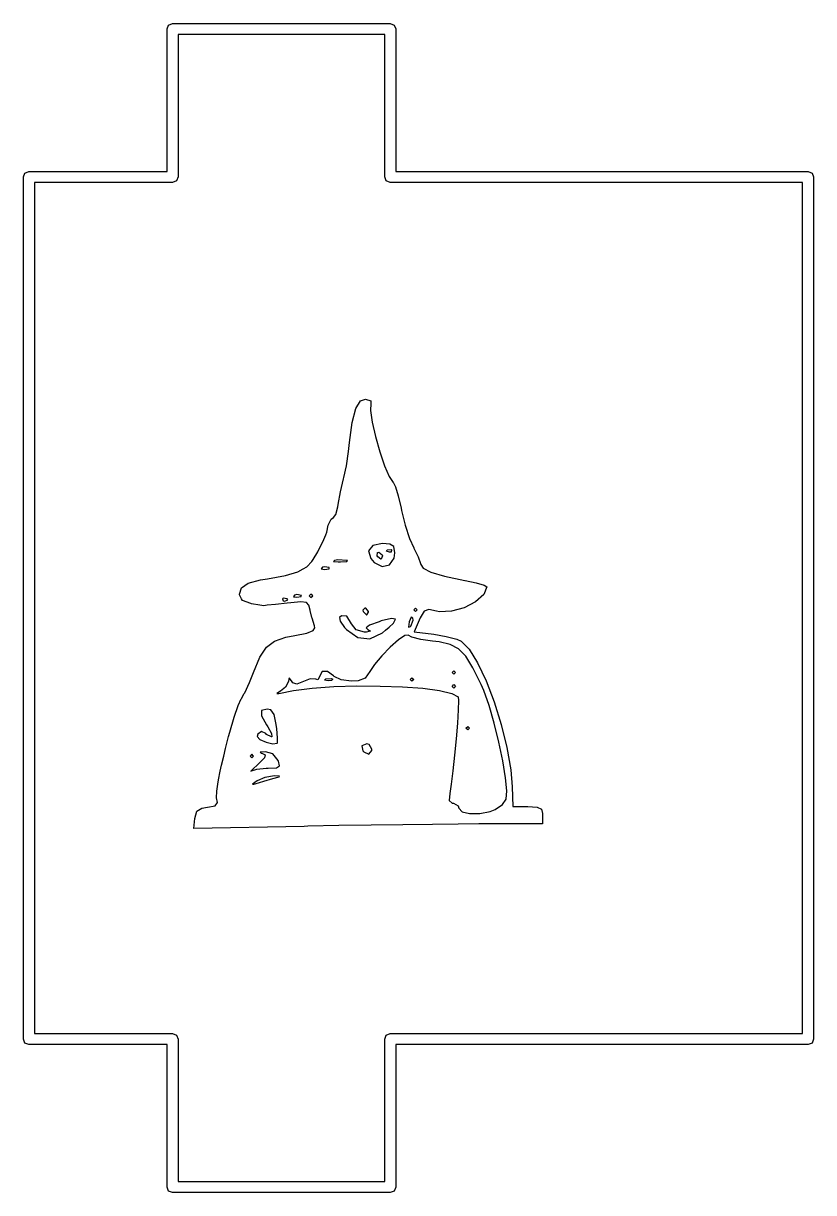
# Model space of a CAD drawing. Extents: x 85 to 117, y -106.7 to -93.3.
# Drawn here: x 85.04 to 94.11, y -106.71 to -93.29 of the extents above; entities that cross this region are included whole.
import ezdxf

# ---------------------------------------------------------------- set-up
doc = ezdxf.new("R2010")
doc.units = 0
doc.layers.add('BLACK', color=7, linetype='CONTINUOUS')

msp = doc.modelspace()

# ---------------------------------------------------------------- linework, layer by layer
at = {"layer": 'BLACK', "linetype": 'CONTINUOUS'}
for p, q in [((86.6865, -93.35), (86.7051, -93.3051)), ((86.7051, -93.3051), (86.75, -93.2865)), ((86.75, -93.2865), (89.25, -93.2865)), ((89.25, -93.2865), (89.2949, -93.3051)), ((89.2949, -93.3051), (89.3135, -93.35)), ((86.6865, -94.9865), (86.6865, -93.35)), ((89.1865, -93.4135), (86.8135, -93.4135)), ((86.8135, -93.4135), (86.8135, -95.05)), ((89.1865, -95.05), (89.1865, -93.4135)), ((89.3135, -93.35), (89.3135, -94.9865)), ((85.0365, -95.05), (85.0551, -95.0051)), ((85.0365, -104.95), (85.0365, -95.05)), ((85.0551, -95.0051), (85.1, -94.9865)), ((85.1, -94.9865), (86.6865, -94.9865)), ((86.8135, -95.05), (86.7949, -95.0949)), ((89.2051, -95.0949), (89.1865, -95.05)), ((89.3135, -94.9865), (94.05, -94.9865)), ((94.05, -94.9865), (94.0949, -95.0051)), ((94.0949, -95.0051), (94.1135, -95.05)), ((94.1135, -95.05), (94.1135, -104.95)), ((86.75, -95.1135), (85.1635, -95.1135)), ((85.1635, -95.1135), (85.1635, -104.886)), ((86.7949, -95.0949), (86.75, -95.1135)), ((89.25, -95.1135), (89.2051, -95.0949)), ((93.9865, -95.1135), (89.25, -95.1135)), ((93.9865, -104.886), (93.9865, -95.1135)), ((88.9085, -97.6227), (88.9674, -97.6)), ((88.9674, -97.6), (89.0264, -97.6193)), ((88.8125, -97.8678), (88.8536, -97.7102)), ((88.8536, -97.7102), (88.9085, -97.6227)), ((89.0291, -97.6506), (89.0242, -97.7332)), ((89.0242, -97.7332), (89.0434, -97.8677)), ((89.0264, -97.6193), (89.0291, -97.6506)), ((88.7836, -98.1), (88.8125, -97.8678)), ((89.0434, -97.8677), (89.0805, -98.0322)), ((88.7726, -98.201), (88.7836, -98.1)), ((89.0805, -98.0322), (89.1294, -98.2054)), ((88.7467, -98.3673), (88.7726, -98.201)), ((89.1294, -98.2054), (89.184, -98.3655)), ((88.7173, -98.5), (88.7467, -98.3673)), ((89.184, -98.3655), (89.2381, -98.4909)), ((88.6773, -98.6666), (88.7131, -98.5154)), ((88.7131, -98.5154), (88.7173, -98.5)), ((89.2381, -98.4909), (89.2857, -98.5601)), ((88.6517, -98.81), (88.6773, -98.6666)), ((89.2857, -98.5601), (89.2877, -98.5616)), ((89.2877, -98.5616), (89.3097, -98.6086)), ((89.3097, -98.6086), (89.3407, -98.7132)), ((88.6475, -98.8372), (88.6517, -98.81)), ((89.3407, -98.7132), (89.3745, -98.8544)), ((88.5985, -98.96), (88.6245, -98.9247)), ((88.6245, -98.9247), (88.6475, -98.8372)), ((89.3745, -98.8544), (89.3801, -98.8806)), ((89.3801, -98.8806), (89.422, -99.0471)), ((88.5208, -99.1302), (88.5362, -99.0496)), ((88.5362, -99.0496), (88.5702, -98.981)), ((88.5702, -98.981), (88.5985, -98.96)), ((89.422, -99.0471), (89.4722, -99.2009)), ((88.4756, -99.2413), (88.5125, -99.1578)), ((88.5125, -99.1578), (88.5208, -99.1302)), ((89.4722, -99.2009), (89.5202, -99.3093)), ((88.3659, -99.4447), (88.4193, -99.3541)), ((88.4193, -99.3541), (88.4237, -99.3452)), ((88.4237, -99.3452), (88.4756, -99.2413)), ((89.049, -99.2836), (89.0024, -99.3452)), ((89.0024, -99.3452), (89.0269, -99.4308)), ((89.1605, -99.26), (89.049, -99.2836)), ((89.2443, -99.265), (89.1605, -99.26)), ((89.2071, -99.3454), (89.2133, -99.3333)), ((89.24, -99.36), (89.2071, -99.3454)), ((89.2133, -99.3333), (89.2608, -99.3285)), ((89.2913, -99.2943), (89.2443, -99.265)), ((89.2608, -99.3285), (89.2667, -99.3333)), ((89.2667, -99.3333), (89.2612, -99.3571)), ((89.304, -99.3663), (89.2913, -99.2943)), ((89.5202, -99.3093), (89.5213, -99.3112)), ((89.5213, -99.3112), (89.5727, -99.4117)), ((88.2911, -99.5274), (88.3484, -99.464)), ((88.3484, -99.464), (88.3659, -99.4447)), ((88.61, -99.4524), (88.5975, -99.464)), ((88.5975, -99.464), (88.6529, -99.4703)), ((88.6486, -99.4462), (88.61, -99.4524)), ((88.75, -99.4524), (88.6486, -99.4462)), ((88.6529, -99.4703), (88.68, -99.4707)), ((88.68, -99.4707), (88.7528, -99.4665)), ((88.7613, -99.4562), (88.75, -99.4524)), ((88.7528, -99.4665), (88.7613, -99.4562)), ((89.0269, -99.4308), (89.0664, -99.4773)), ((89.0664, -99.4773), (89.1583, -99.5241)), ((89.1, -99.4), (89.1032, -99.3631)), ((89.1082, -99.412), (89.1, -99.4)), ((89.1032, -99.3631), (89.1176, -99.36)), ((89.1424, -99.44), (89.1082, -99.412)), ((89.1176, -99.36), (89.1584, -99.389)), ((89.1464, -99.439), (89.1424, -99.44)), ((89.16, -99.4), (89.1464, -99.439)), ((89.1584, -99.389), (89.16, -99.4)), ((89.2612, -99.3571), (89.24, -99.36)), ((89.2431, -99.504), (89.2966, -99.4283)), ((89.2966, -99.4283), (89.304, -99.3663)), ((89.5727, -99.4117), (89.5991, -99.4893)), ((89.5991, -99.4893), (89.6, -99.4992)), ((88.0462, -99.6273), (88.1905, -99.5851)), ((88.1905, -99.5851), (88.2509, -99.5504)), ((88.2509, -99.5504), (88.2911, -99.5274)), ((88.4725, -99.5327), (88.4573, -99.5504)), ((88.4573, -99.5504), (88.4967, -99.5568)), ((88.4956, -99.5263), (88.4725, -99.5327)), ((88.5492, -99.5358), (88.4956, -99.5263)), ((88.4967, -99.5568), (88.5485, -99.5495)), ((88.5485, -99.5495), (88.5492, -99.5358)), ((89.1583, -99.5241), (89.2431, -99.504)), ((89.6, -99.4992), (89.6285, -99.5442)), ((89.6285, -99.5442), (89.7181, -99.5883)), ((89.7181, -99.5883), (89.8751, -99.6335)), ((87.5431, -99.7694), (87.6198, -99.7164)), ((87.6198, -99.7164), (87.7608, -99.6772)), ((87.7608, -99.6772), (87.84, -99.6637)), ((87.84, -99.6637), (88.0462, -99.6273)), ((89.8751, -99.6335), (90.1056, -99.6822)), ((90.1056, -99.6822), (90.11, -99.6831)), ((90.11, -99.6831), (90.2388, -99.7112)), ((90.2388, -99.7112), (90.329, -99.738)), ((90.36, -99.7563), (90.3237, -99.8453)), ((90.329, -99.738), (90.36, -99.7563)), ((87.52, -99.8424), (87.5431, -99.7694)), ((87.5202, -99.8503), (87.52, -99.8424)), ((87.5308, -99.8704), (87.5202, -99.8503)), ((87.5428, -99.8933), (87.5308, -99.8704)), ((88.0192, -99.8885), (88.0133, -99.8933)), ((88.0667, -99.8933), (88.0192, -99.8885)), ((88.1525, -99.8527), (88.1373, -99.8704)), ((88.1373, -99.8704), (88.1767, -99.8768)), ((88.1756, -99.8463), (88.1525, -99.8527)), ((88.2292, -99.8558), (88.1756, -99.8463)), ((88.1767, -99.8768), (88.2285, -99.8695)), ((88.2285, -99.8695), (88.229, -99.86)), ((88.229, -99.86), (88.2292, -99.8558)), ((88.34, -99.84), (88.32, -99.86)), ((88.32, -99.86), (88.34, -99.88)), ((88.36, -99.86), (88.34, -99.84)), ((88.34, -99.88), (88.36, -99.86)), ((90.3237, -99.8453), (90.2294, -99.9288)), ((87.5528, -99.9124), (87.5428, -99.8933)), ((87.65, -99.9494), (87.5528, -99.9124)), ((87.6586, -99.9513), (87.65, -99.9494)), ((87.7509, -99.9683), (87.6586, -99.9513)), ((87.8, -99.9733), (87.7509, -99.9683)), ((87.8365, -99.9688), (87.8, -99.9733)), ((87.933, -99.9579), (87.8365, -99.9688)), ((88.0647, -99.9435), (87.933, -99.9579)), ((88.0133, -99.8933), (88.0188, -99.9171)), ((88.0188, -99.9171), (88.04, -99.92)), ((88.04, -99.92), (88.0729, -99.9054)), ((88.1094, -99.9387), (88.0647, -99.9435)), ((88.0729, -99.9054), (88.0667, -99.8933)), ((88.2253, -99.9294), (88.1094, -99.9387)), ((88.2875, -99.9369), (88.2253, -99.9294)), ((88.3163, -99.9679), (88.2875, -99.9369)), ((88.3309, -100.025), (88.3163, -99.9679)), ((88.3319, -100.029), (88.3309, -100.025)), ((88.9576, -100), (88.9337, -100.025)), ((88.9337, -100.025), (88.94, -100.04)), ((88.9692, -100.002), (88.9576, -100)), ((88.984, -100.02), (88.9692, -100.002)), ((89, -100.04), (88.984, -100.02)), ((89.54, -100), (89.52, -100.02)), ((89.52, -100.02), (89.54, -100.04)), ((89.56, -100.02), (89.54, -100)), ((89.54, -100.04), (89.56, -100.02)), ((89.6935, -100.018), (89.6394, -100.038)), ((89.781, -100.035), (89.6935, -100.018)), ((90.0989, -99.9963), (89.954, -100.037)), ((90.2294, -99.9288), (90.0989, -99.9963)), ((88.3504, -100.107), (88.3319, -100.029)), ((88.3527, -100.117), (88.3504, -100.107)), ((88.3797, -100.205), (88.3527, -100.117)), ((88.6914, -100.088), (88.6661, -100.107)), ((88.6661, -100.107), (88.6734, -100.15)), ((88.6734, -100.15), (88.7251, -100.223)), ((88.7503, -100.095), (88.6914, -100.088)), ((88.8073, -100.18), (88.7503, -100.095)), ((88.94, -100.04), (88.9759, -100.078)), ((88.9759, -100.078), (88.9824, -100.08)), ((88.9824, -100.08), (88.9995, -100.049)), ((88.9995, -100.049), (89, -100.04)), ((89.1237, -100.157), (89.0122, -100.198)), ((89.1478, -100.149), (89.1237, -100.157)), ((89.2649, -100.12), (89.1478, -100.149)), ((89.3114, -100.127), (89.2649, -100.12)), ((89.2883, -100.172), (89.3114, -100.127)), ((89.4692, -100.157), (89.4602, -100.219)), ((89.4909, -100.105), (89.4692, -100.157)), ((89.4867, -100.209), (89.5149, -100.14)), ((89.5115, -100.115), (89.4909, -100.105)), ((89.5149, -100.14), (89.5115, -100.115)), ((89.5943, -100.111), (89.5696, -100.167)), ((89.6394, -100.038), (89.5943, -100.111)), ((89.8165, -100.042), (89.781, -100.035)), ((89.954, -100.037), (89.8165, -100.042)), ((88.1541, -100.315), (88.2915, -100.287)), ((88.2915, -100.287), (88.3636, -100.26)), ((88.3636, -100.26), (88.3846, -100.228)), ((88.3846, -100.228), (88.3797, -100.205)), ((88.7251, -100.223), (88.7469, -100.247)), ((88.7469, -100.247), (88.8773, -100.339)), ((88.8591, -100.251), (88.8073, -100.18)), ((88.9564, -100.277), (88.8591, -100.251)), ((88.9784, -100.276), (88.9564, -100.277)), ((89.0122, -100.198), (88.9741, -100.228)), ((88.9741, -100.228), (88.9937, -100.247)), ((89.0233, -100.267), (88.9784, -100.276)), ((88.9937, -100.247), (89.0233, -100.267)), ((89.0155, -100.352), (89.1606, -100.285)), ((89.1606, -100.285), (89.1969, -100.256)), ((89.1969, -100.256), (89.2378, -100.219)), ((89.2378, -100.219), (89.2883, -100.172)), ((89.4602, -100.219), (89.4849, -100.211)), ((89.4849, -100.211), (89.4867, -100.209)), ((89.5696, -100.167), (89.5241, -100.275)), ((89.5241, -100.275), (89.7521, -100.302)), ((87.8287, -100.45), (87.9219, -100.379)), ((87.9219, -100.379), (88.0527, -100.335)), ((88.0527, -100.335), (88.1541, -100.315)), ((88.8773, -100.339), (89.0155, -100.352)), ((89.344, -100.367), (89.251, -100.449)), ((89.4175, -100.317), (89.344, -100.367)), ((89.4557, -100.313), (89.4175, -100.317)), ((89.4991, -100.336), (89.4557, -100.313)), ((89.6013, -100.361), (89.4991, -100.336)), ((89.7375, -100.381), (89.6013, -100.361)), ((89.8121, -100.39), (89.7375, -100.381)), ((89.7521, -100.302), (89.8939, -100.326)), ((89.9389, -100.418), (89.8121, -100.39)), ((89.8939, -100.326), (90.0138, -100.359)), ((90.0361, -100.468), (89.9389, -100.418)), ((90.0138, -100.359), (90.064, -100.381)), ((90.064, -100.381), (90.1564, -100.474)), ((87.7543, -100.565), (87.8287, -100.45)), ((89.1543, -100.548), (89.0696, -100.648)), ((89.251, -100.449), (89.1543, -100.548)), ((90.1182, -100.552), (90.0361, -100.468)), ((90.1999, -100.685), (90.1182, -100.552)), ((90.1564, -100.474), (90.254, -100.631)), ((87.6795, -100.74), (87.7543, -100.565)), ((89.0696, -100.648), (89.0158, -100.73)), ((90.2961, -100.88), (90.1999, -100.685)), ((90.254, -100.631), (90.3514, -100.837)), ((87.6322, -100.856), (87.6795, -100.74)), ((88.0882, -100.802), (88.0807, -100.839)), ((88.118, -100.838), (88.0882, -100.802)), ((88.332, -100.815), (88.2536, -100.843)), ((88.3962, -100.818), (88.332, -100.815)), ((88.4192, -100.823), (88.3962, -100.818)), ((88.44, -100.782), (88.4192, -100.823)), ((88.4682, -100.728), (88.44, -100.78)), ((88.44, -100.78), (88.44, -100.782)), ((88.5304, -100.728), (88.4682, -100.728)), ((88.494, -100.827), (88.5125, -100.813)), ((88.5367, -100.837), (88.494, -100.827)), ((88.5125, -100.813), (88.575, -100.808)), ((88.6, -100.78), (88.5304, -100.728)), ((88.575, -100.808), (88.5892, -100.816)), ((88.5892, -100.816), (88.5772, -100.834)), ((88.6049, -100.785), (88.6, -100.78)), ((88.6853, -100.825), (88.6049, -100.785)), ((88.8039, -100.84), (88.6853, -100.825)), ((88.9606, -100.805), (88.8817, -100.836)), ((89.0158, -100.73), (88.9606, -100.805)), ((89.48, -100.82), (89.5, -100.8)), ((89.5, -100.84), (89.48, -100.82)), ((89.5, -100.8), (89.52, -100.82)), ((89.52, -100.82), (89.5, -100.84)), ((89.96, -100.74), (89.98, -100.72)), ((89.98, -100.76), (89.96, -100.74)), ((89.98, -100.72), (90, -100.74)), ((90, -100.74), (89.98, -100.76)), ((87.5792, -100.972), (87.6322, -100.856)), ((87.99, -100.955), (87.9474, -100.983)), ((87.9717, -100.982), (88.1401, -100.946)), ((88.048, -100.91), (87.99, -100.955)), ((88.0806, -100.844), (88.048, -100.91)), ((88.0807, -100.839), (88.0806, -100.844)), ((88.1333, -100.859), (88.118, -100.838)), ((88.1767, -100.875), (88.1333, -100.859)), ((88.1401, -100.946), (88.3545, -100.92)), ((88.2536, -100.843), (88.1767, -100.875)), ((88.3545, -100.92), (88.6008, -100.903)), ((88.5772, -100.834), (88.5367, -100.837)), ((88.6008, -100.903), (88.8649, -100.895)), ((88.8817, -100.836), (88.8039, -100.84)), ((88.8649, -100.895), (89.1328, -100.896)), ((89.1328, -100.896), (89.3903, -100.905)), ((89.3903, -100.905), (89.6232, -100.922)), ((89.6232, -100.922), (89.8177, -100.948)), ((89.8177, -100.948), (89.9594, -100.981)), ((89.96, -100.9), (89.98, -100.88)), ((89.98, -100.92), (89.96, -100.9)), ((89.98, -100.88), (90, -100.9)), ((90, -100.9), (89.98, -100.92)), ((90.3246, -100.946), (90.2961, -100.88)), ((90.3855, -101.119), (90.3246, -100.946)), ((90.3514, -100.837), (90.4435, -101.078)), ((87.503, -101.12), (87.5391, -101.043)), ((87.5391, -101.043), (87.541, -101.04)), ((87.541, -101.04), (87.5734, -100.983)), ((87.5734, -100.983), (87.5792, -100.972)), ((87.9474, -100.983), (87.9717, -100.982)), ((89.9594, -100.981), (90.031, -101.018)), ((90.031, -101.018), (90.0355, -101.063)), ((90.0355, -101.063), (90.0322, -101.171)), ((90.4435, -101.078), (90.5249, -101.338)), ((87.4575, -101.253), (87.503, -101.12)), ((87.7734, -101.178), (87.77, -101.237)), ((87.8375, -101.16), (87.7734, -101.178)), ((87.8802, -101.17), (87.8375, -101.16)), ((87.9168, -101.223), (87.8802, -101.17)), ((87.9417, -101.337), (87.9168, -101.223)), ((90.0322, -101.171), (90.0224, -101.323)), ((90.4448, -101.323), (90.3855, -101.119)), ((87.4076, -101.424), (87.4575, -101.253)), ((87.77, -101.237), (87.8275, -101.342)), ((87.8275, -101.342), (87.8427, -101.364)), ((87.8427, -101.364), (87.8866, -101.439)), ((87.9484, -101.387), (87.9417, -101.337)), ((90.0224, -101.323), (90.0079, -101.502)), ((90.12, -101.38), (90.14, -101.36)), ((90.14, -101.36), (90.16, -101.38)), ((90.4987, -101.542), (90.4448, -101.323)), ((90.5249, -101.338), (90.5904, -101.603)), ((87.3656, -101.584), (87.3944, -101.475)), ((87.3944, -101.475), (87.4076, -101.424)), ((87.7278, -101.447), (87.72, -101.475)), ((87.72, -101.475), (87.7521, -101.51)), ((87.7731, -101.419), (87.7278, -101.447)), ((87.8196, -101.439), (87.7731, -101.419)), ((87.8283, -101.451), (87.8196, -101.439)), ((87.8851, -101.48), (87.8283, -101.451)), ((87.8907, -101.478), (87.8851, -101.48)), ((87.8866, -101.439), (87.8907, -101.478)), ((87.9573, -101.492), (87.9484, -101.387)), ((87.9542, -101.549), (87.9573, -101.492)), ((90.0079, -101.502), (89.9902, -101.689)), ((90.14, -101.4), (90.12, -101.38)), ((90.16, -101.38), (90.14, -101.4)), ((87.3374, -101.7), (87.3578, -101.614)), ((87.3578, -101.614), (87.3656, -101.584)), ((87.7521, -101.51), (87.825, -101.542)), ((87.825, -101.542), (87.9033, -101.56)), ((87.9033, -101.56), (87.9517, -101.553)), ((87.9517, -101.553), (87.9542, -101.549)), ((88.98, -101.56), (88.9249, -101.584)), ((88.9249, -101.584), (88.9348, -101.64)), ((89.008, -101.567), (88.98, -101.56)), ((89.0052, -101.679), (89.0387, -101.637)), ((89.04, -101.62), (89.008, -101.567)), ((89.0387, -101.637), (89.04, -101.62)), ((90.5432, -101.756), (90.4987, -101.542)), ((90.5904, -101.603), (90.6349, -101.857)), ((87.313, -101.803), (87.3374, -101.7)), ((87.66, -101.68), (87.64, -101.7)), ((87.64, -101.7), (87.66, -101.72)), ((87.68, -101.7), (87.66, -101.68)), ((87.66, -101.72), (87.68, -101.7)), ((87.8067, -101.719), (87.7428, -101.784)), ((87.8157, -101.653), (87.7571, -101.654)), ((87.7571, -101.654), (87.7679, -101.665)), ((87.7679, -101.665), (87.774, -101.667)), ((87.774, -101.667), (87.8152, -101.686)), ((87.8152, -101.686), (87.8067, -101.719)), ((87.9017, -101.674), (87.8157, -101.653)), ((87.9644, -101.75), (87.9017, -101.674)), ((87.968, -101.76), (87.9644, -101.75)), ((87.9778, -101.814), (87.968, -101.76)), ((88.9348, -101.64), (88.9467, -101.653)), ((88.9467, -101.653), (89.0052, -101.679)), ((89.9902, -101.689), (89.9707, -101.869)), ((90.5744, -101.949), (90.5432, -101.756)), ((87.278, -101.973), (87.2983, -101.874)), ((87.2983, -101.874), (87.313, -101.803)), ((87.6698, -101.853), (87.6501, -101.874)), ((87.6501, -101.874), (87.6564, -101.87)), ((87.6564, -101.87), (87.7199, -101.85)), ((87.7324, -101.794), (87.6698, -101.853)), ((87.7199, -101.85), (87.8251, -101.84)), ((87.7428, -101.784), (87.7324, -101.794)), ((87.8251, -101.84), (87.8467, -101.84)), ((87.8467, -101.84), (87.9433, -101.836)), ((87.9433, -101.836), (87.9778, -101.814)), ((89.9707, -101.869), (89.9511, -102.022)), ((90.6349, -101.857), (90.6521, -102.055)), ((87.2573, -102.104), (87.2703, -102.021)), ((87.2703, -102.021), (87.278, -101.973)), ((87.72, -101.984), (87.6668, -102.021)), ((87.6668, -102.021), (87.6851, -102.023)), ((87.6851, -102.023), (87.7, -102.018)), ((87.7, -102.018), (87.7985, -101.987)), ((87.81, -101.945), (87.72, -101.984)), ((87.7985, -101.987), (87.9, -101.959)), ((87.92, -101.926), (87.81, -101.945)), ((87.9, -101.959), (87.9758, -101.938)), ((87.9775, -101.929), (87.92, -101.926)), ((87.9758, -101.938), (87.9775, -101.929)), ((89.9511, -102.022), (89.9332, -102.13)), ((90.5885, -102.101), (90.5744, -101.949)), ((87.2559, -102.178), (87.2573, -102.104)), ((89.9332, -102.13), (89.9278, -102.212)), ((90.5815, -102.195), (90.5885, -102.101)), ((90.6521, -102.055), (90.66, -102.28)), ((87.029, -102.333), (87.0878, -102.297)), ((87.0878, -102.297), (87.1501, -102.287)), ((87.1501, -102.287), (87.2377, -102.272)), ((87.2377, -102.272), (87.2647, -102.235)), ((87.2647, -102.235), (87.2559, -102.178)), ((89.9278, -102.212), (89.9634, -102.239)), ((89.9634, -102.239), (89.9753, -102.24)), ((89.9753, -102.24), (90.0313, -102.27)), ((90.0313, -102.27), (90.04, -102.3)), ((90.04, -102.3), (90.0748, -102.339)), ((90.4573, -102.314), (90.5412, -102.255)), ((90.5412, -102.255), (90.5815, -102.195)), ((90.66, -102.28), (90.83, -102.28)), ((90.83, -102.28), (90.9371, -102.285)), ((90.9371, -102.285), (90.9864, -102.308)), ((90.9864, -102.308), (90.9997, -102.361)), ((86.9934, -102.533), (87.0067, -102.417)), ((87.0067, -102.417), (87.029, -102.333)), ((90.0748, -102.339), (90.1627, -102.359)), ((90.1627, -102.359), (90.2793, -102.358)), ((90.2793, -102.358), (90.3999, -102.335)), ((90.3999, -102.335), (90.4573, -102.314)), ((90.9997, -102.361), (91, -102.38)), ((91, -102.38), (91, -102.48)), ((88.2632, -102.507), (86.9934, -102.533)), ((88.3021, -102.506), (88.2632, -102.507)), ((88.6606, -102.499), (88.3021, -102.506)), ((89.0312, -102.493), (88.6606, -102.499)), ((89.3956, -102.488), (89.0312, -102.493)), ((89.7352, -102.484), (89.3956, -102.488)), ((90.0316, -102.481), (89.7352, -102.484)), ((90.2665, -102.48), (90.0316, -102.481)), ((91, -102.48), (90.2665, -102.48)), ((85.0551, -104.995), (85.0365, -104.95)), ((85.1, -105.013), (85.0551, -104.995)), ((85.1635, -104.886), (86.75, -104.886)), ((86.75, -104.886), (86.7949, -104.905)), ((86.7949, -104.905), (86.8135, -104.95)), ((86.8135, -104.95), (86.8135, -106.587)), ((89.1865, -104.95), (89.2051, -104.905)), ((89.1865, -106.587), (89.1865, -104.95)), ((89.2051, -104.905), (89.25, -104.886)), ((89.25, -104.886), (93.9865, -104.886)), ((94.0949, -104.995), (94.05, -105.013)), ((94.1135, -104.95), (94.0949, -104.995)), ((86.6865, -105.013), (85.1, -105.013)), ((86.6865, -106.65), (86.6865, -105.013)), ((94.05, -105.013), (89.3135, -105.013)), ((89.3135, -105.013), (89.3135, -106.65)), ((86.8135, -106.587), (89.1865, -106.587)), ((86.7051, -106.695), (86.6865, -106.65)), ((86.75, -106.713), (86.7051, -106.695)), ((89.25, -106.713), (86.75, -106.713)), ((89.2949, -106.695), (89.25, -106.713)), ((89.3135, -106.65), (89.2949, -106.695))]:
    msp.add_line(p, q, dxfattribs=at)

doc.saveas('drawing.dxf')
